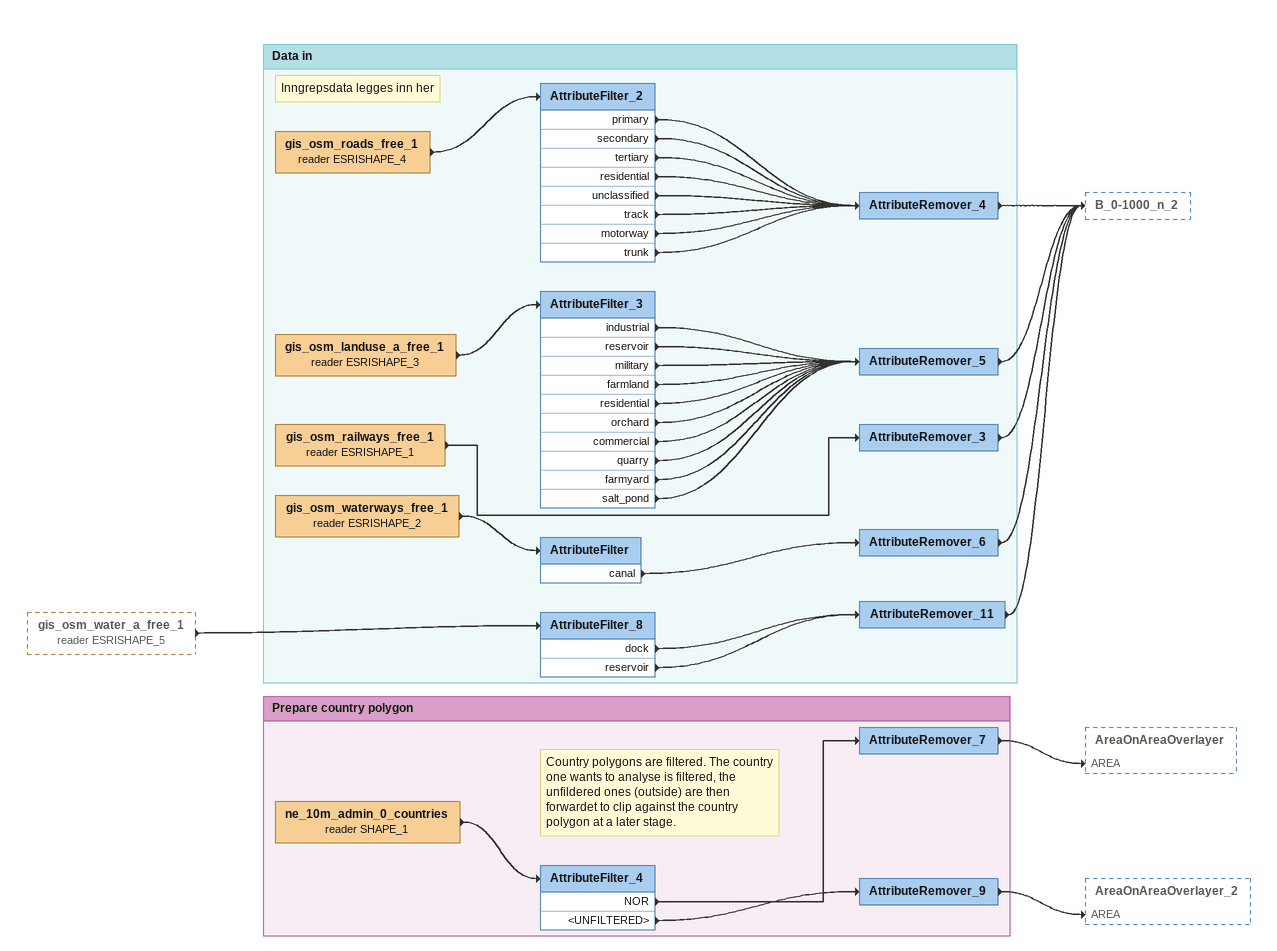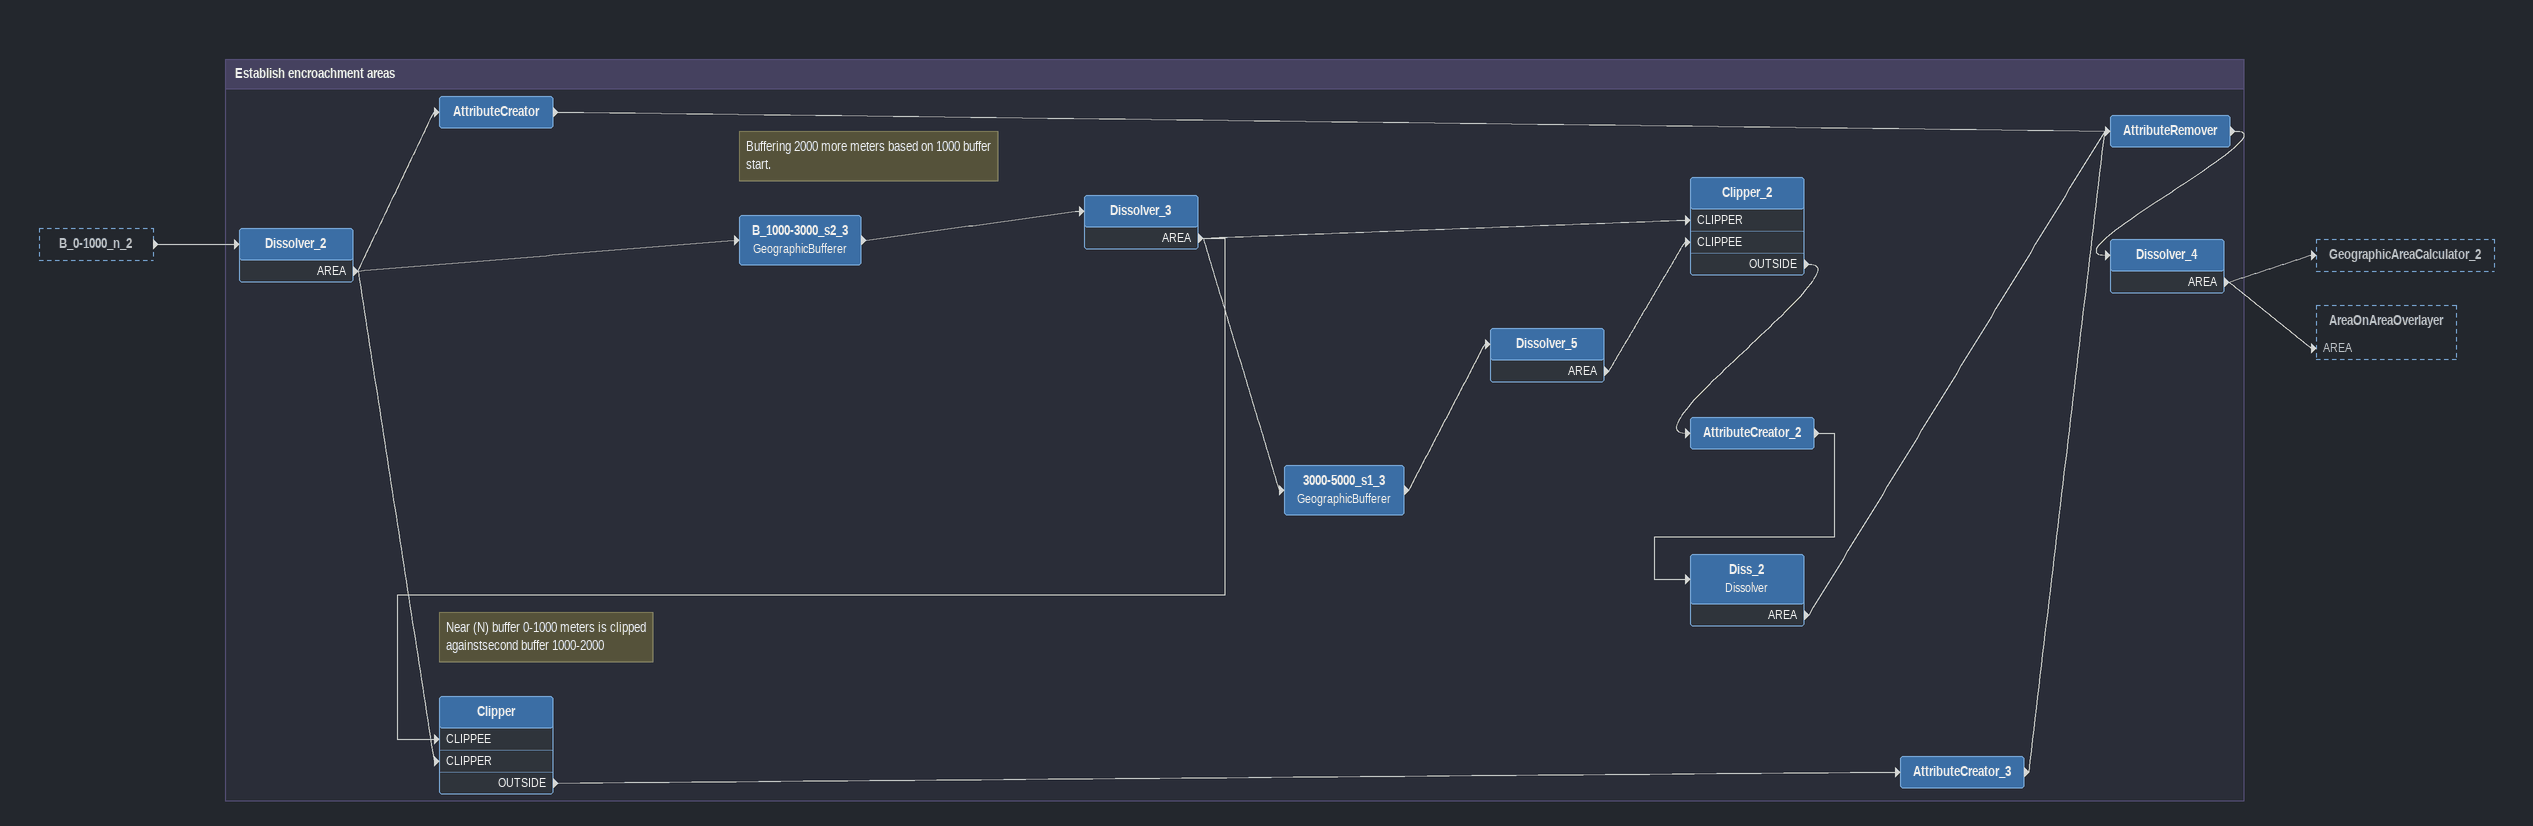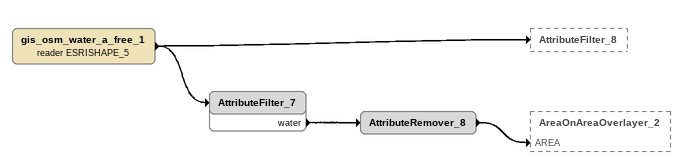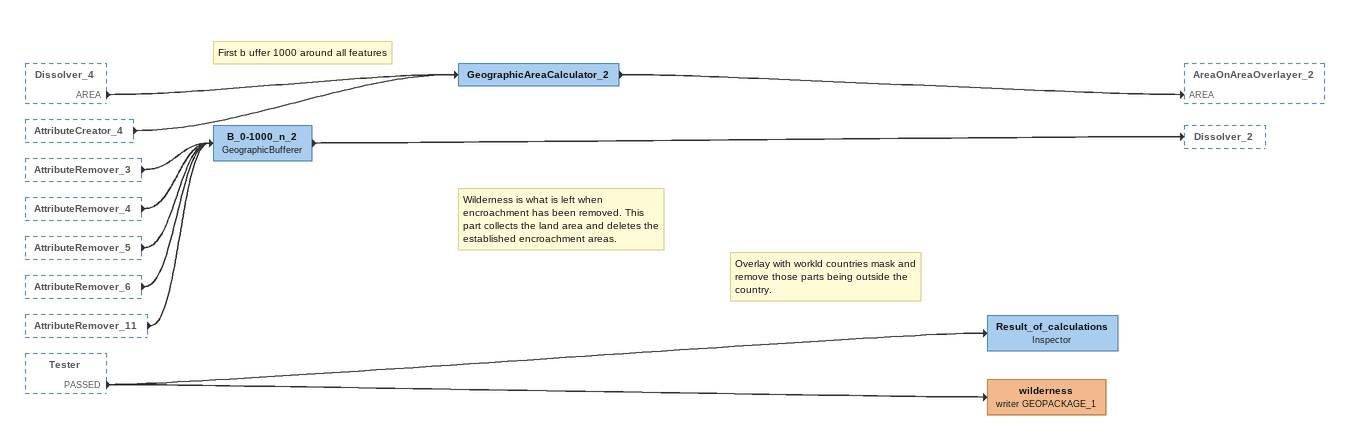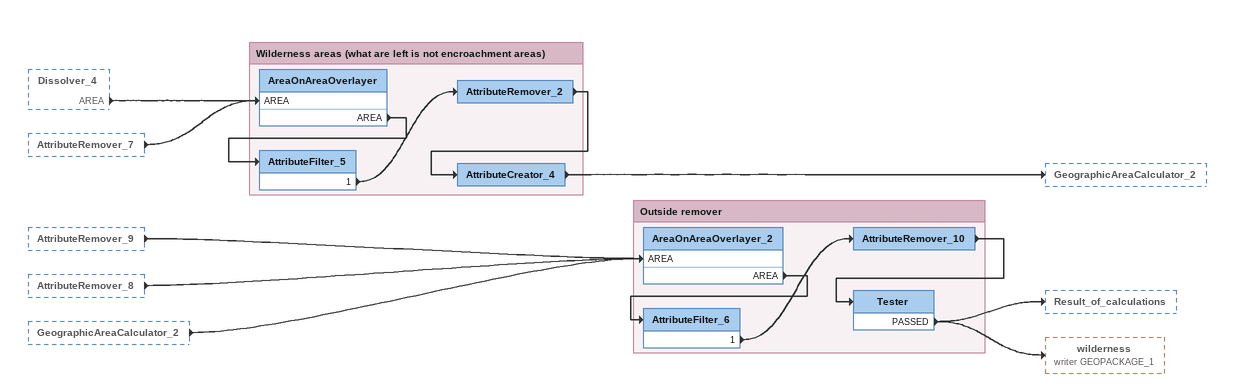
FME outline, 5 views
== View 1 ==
gis_osm_water_a_free_1 (reader ESRISHAPE_5) [outside]
    -> AttributeFilter_8

Bookmark: Data in
AttributeFilter_8
    dock -> AttributeRemover_11
    reservoir -> AttributeRemover_11
AttributeRemover_11
    -> B_0-1000_n_2
Note: Inngrepsdata legges inn her
gis_osm_roads_free_1 (reader ESRISHAPE_4)
    -> AttributeFilter_2
AttributeFilter_2
    primary -> AttributeRemover_4
    secondary -> AttributeRemover_4
    tertiary -> AttributeRemover_4
    residential -> AttributeRemover_4
    unclassified -> AttributeRemover_4
    track -> AttributeRemover_4
    motorway -> AttributeRemover_4
    trunk -> AttributeRemover_4
AttributeRemover_4
    -> B_0-1000_n_2
gis_osm_railways_free_1 (reader ESRISHAPE_1)
    -> AttributeRemover_3
AttributeRemover_3
    -> B_0-1000_n_2
gis_osm_waterways_free_1 (reader ESRISHAPE_2)
    -> AttributeFilter
AttributeFilter
    canal -> AttributeRemover_6
AttributeRemover_6
    -> B_0-1000_n_2
gis_osm_landuse_a_free_1 (reader ESRISHAPE_3)
    -> AttributeFilter_3
AttributeFilter_3
    industrial -> AttributeRemover_5
    reservoir -> AttributeRemover_5
    military -> AttributeRemover_5
    farmland -> AttributeRemover_5
    residential -> AttributeRemover_5
    orchard -> AttributeRemover_5
    commercial -> AttributeRemover_5
    quarry -> AttributeRemover_5
    farmyard -> AttributeRemover_5
    salt_pond -> AttributeRemover_5
AttributeRemover_5
    -> B_0-1000_n_2

Bookmark: Prepare country polygon
ne_10m_admin_0_countries (reader SHAPE_1)
    -> AttributeFilter_4
Note: Country polygons are filtered. The country one wants to analyse is filtered, the unfildered ones (outside) are then forwardet to clip against the country polygon at a later stage.
AttributeFilter_4
    NOR -> AttributeRemover_7
    <UNFILTERED> -> AttributeRemover_9
AttributeRemover_7
    -> AreaOnAreaOverlayer [AREA]
AttributeRemover_9
    -> AreaOnAreaOverlayer_2 [AREA]

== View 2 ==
B_0-1000_n_2 [outside]
    -> Dissolver_2

Bookmark: Establish encroachment areas
Dissolver_2
    AREA -> Clipper [CLIPPER]
    AREA -> AttributeCreator
    AREA -> B_1000-3000_s2_3
AttributeCreator
    -> AttributeRemover
Note: Buffering 2000 more meters based on 1000 buffer start.
B_1000-3000_s2_3: GeographicBufferer
    -> Dissolver_3
Dissolver_3
    AREA -> 3000-5000_s1_3
    AREA -> Clipper_2 [CLIPPER]
    AREA -> Clipper [CLIPPEE]
3000-5000_s1_3: GeographicBufferer
    -> Dissolver_5
Dissolver_5
    AREA -> Clipper_2 [CLIPPEE]
Clipper_2
    OUTSIDE -> AttributeCreator_2
AttributeCreator_2
    -> Diss_2
Diss_2: Dissolver
    AREA -> AttributeRemover
Note: Near (N) buffer 0-1000 meters is clipped againstsecond buffer 1000-2000
Clipper
    OUTSIDE -> AttributeCreator_3
AttributeCreator_3
    -> AttributeRemover
AttributeRemover
    -> Dissolver_4
Dissolver_4
    AREA -> GeographicAreaCalculator_2
    AREA -> AreaOnAreaOverlayer [AREA]

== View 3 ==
gis_osm_water_a_free_1 (reader ESRISHAPE_5)
    -> AttributeFilter_7
    -> AttributeFilter_8
AttributeFilter_7
    water -> AttributeRemover_8
AttributeRemover_8
    -> AreaOnAreaOverlayer_2 [AREA]

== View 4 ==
Dissolver_4 [outside]
    AREA -> GeographicAreaCalculator_2
AttributeCreator_4 [outside]
    -> GeographicAreaCalculator_2
AttributeRemover_3 [outside]
    -> B_0-1000_n_2
AttributeRemover_4 [outside]
    -> B_0-1000_n_2
AttributeRemover_5 [outside]
    -> B_0-1000_n_2
AttributeRemover_6 [outside]
    -> B_0-1000_n_2
AttributeRemover_11 [outside]
    -> B_0-1000_n_2
Tester [outside]
    PASSED -> Result_of_calculations
    PASSED -> wilderness (writer GEOPACKAGE_1)
Note: First b uffer 1000 around all features
B_0-1000_n_2: GeographicBufferer
    -> Dissolver_2
Note: Wilderness is what is left when encroachment has been removed. This part collects the land area and deletes the established encroachment areas.
GeographicAreaCalculator_2
    -> AreaOnAreaOverlayer_2 [AREA]
Note: Overlay with workld countries mask and remove those parts being outside the country.
Result_of_calculations: Inspector
wilderness (writer GEOPACKAGE_1)

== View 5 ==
Dissolver_4 [outside]
    AREA -> AreaOnAreaOverlayer [AREA]
AttributeRemover_7 [outside]
    -> AreaOnAreaOverlayer [AREA]
AttributeRemover_9 [outside]
    -> AreaOnAreaOverlayer_2 [AREA]
AttributeRemover_8 [outside]
    -> AreaOnAreaOverlayer_2 [AREA]
GeographicAreaCalculator_2 [outside]
    -> AreaOnAreaOverlayer_2 [AREA]

Bookmark: Wilderness areas (what are left is not encroachment areas)
AreaOnAreaOverlayer
    AREA -> AttributeFilter_5
AttributeFilter_5
    1 -> AttributeRemover_2
AttributeRemover_2
    -> AttributeCreator_4
AttributeCreator_4
    -> GeographicAreaCalculator_2

Bookmark: Outside remover
AreaOnAreaOverlayer_2
    AREA -> AttributeFilter_6
AttributeFilter_6
    1 -> AttributeRemover_10
AttributeRemover_10
    -> Tester
Tester
    PASSED -> Result_of_calculations
    PASSED -> wilderness (writer GEOPACKAGE_1)
